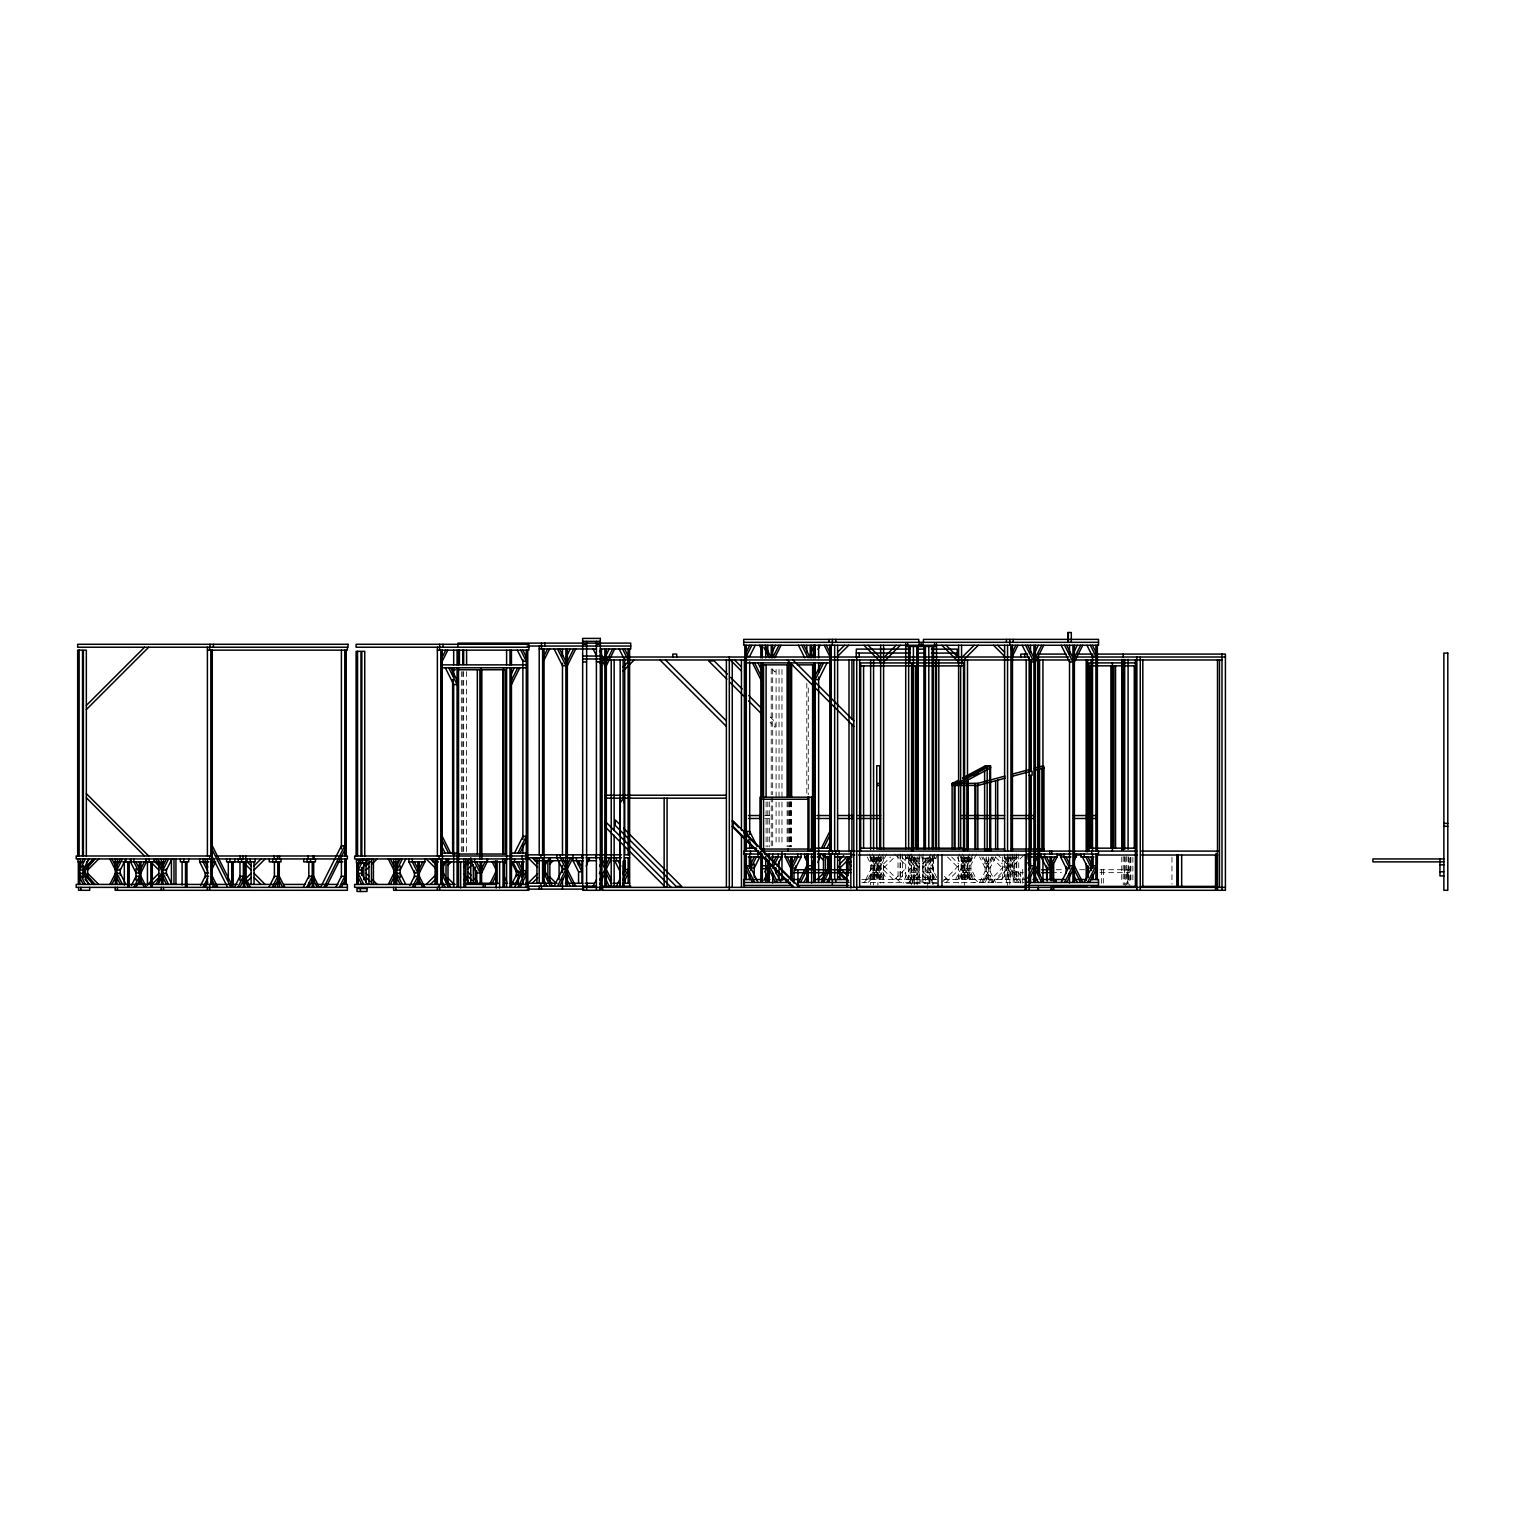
<?xml version="1.0" encoding="UTF-8"?>
<svg xmlns="http://www.w3.org/2000/svg" width="1524" height="1524" viewBox="0 0 1524 1524"><rect width="100%" height="100%" fill="white"/><g stroke="black" fill="none" stroke-linecap="round" stroke-linejoin="round"><path stroke-width="0.75" stroke-dasharray="5 3.75" d="M874.262 860.965L875.995 857.498M865.765 879.519L871.309 868.432L881.043 868.432L886.587 879.519M874.262 865.137L879.805 854.031M867.842 879.519L871.309 872.585L881.043 872.585L884.511 879.519M877.653 860.965L879.386 857.498M869.156 879.519L874.719 868.432M877.653 865.137L883.196 854.031M874.719 872.585L871.252 879.519L871.309 856.983M882.777 857.498L881.043 860.965L871.309 860.965L869.575 857.498M872.566 879.519L878.11 868.432M886.587 854.031L881.043 865.137L871.309 865.137L865.765 854.031M878.11 872.585L874.643 879.519L874.719 856.983M904.475 879.519L910.019 868.432L916.8 868.432L911.257 879.519M906.551 879.519L910.019 872.585L916.8 872.585L913.333 879.519M907.866 879.519L913.409 868.432M909.942 879.519L913.409 872.585M927.144 857.498L925.411 860.965L932.193 860.965L933.926 857.498M930.954 854.031L925.411 865.137L932.193 865.137L936.822 855.878M928.802 860.965L932.269 854.031M928.802 865.137L934.345 854.031M964.101 860.965L965.835 857.498M955.624 879.519L961.168 868.432L970.902 868.432L976.446 879.519M964.101 865.137L969.645 854.031M957.701 879.519L961.168 872.585L970.902 872.585L974.35 879.519M967.492 860.965L969.226 857.498M959.015 879.519L964.559 868.432M967.492 865.137L973.036 854.031M964.559 872.585L961.092 879.519L961.168 856.983M972.636 857.498L970.902 860.965L961.168 860.965L959.434 857.498M962.406 879.519L967.95 868.432M976.446 854.031L970.902 865.137L961.168 865.137L955.624 854.031M964.482 879.519L967.95 872.585M986.657 863.918L990.124 856.983L990.048 879.519M986.657 868.07L992.2 856.983M979.646 882.472L985.19 871.366L990.048 871.366L995.591 882.472M993.515 856.983L990.048 863.918L985.19 863.918L981.723 856.983M981.723 882.472L985.19 875.538L990.048 875.538L993.515 882.472M983.037 882.472L988.581 871.366M995.591 856.983L990.048 868.07L985.19 868.07L979.646 856.983M985.114 882.472L988.581 875.538M1012.298 856.983L1006.754 868.07L1010.145 868.07L1015.689 856.983M1013.612 856.983L1010.145 863.918L1006.754 863.918L1010.221 856.983L1010.145 879.519M863.937 882.472L880.643 865.746M883.596 863.918L890.53 856.983M868.089 882.472L880.643 869.918M883.596 868.07L894.683 856.983M894.626 879.519L905.713 868.432M898.779 879.519L905.713 872.585M922.572 863.918L929.507 856.983M922.572 868.07L933.66 856.983M908.552 882.472L919.639 871.366M919.639 875.538L912.705 882.472L912.609 879.519M958.615 865.746L941.908 882.472L1023.899 882.472M961.568 863.918L968.483 856.983M946.061 882.472L958.615 869.918M961.568 868.07L972.655 856.983M987.895 882.472L1004.602 865.746M992.048 882.472L1004.602 869.918M1013.898 860.965L1018.051 856.812M996.925 879.519L1008.012 868.432M1013.898 865.137L1024.985 854.031M1001.077 879.519L1008.012 872.585M764.762 815.531L771.22 815.531M764.762 818.483L771.22 818.483M905.713 858.164L936.479 858.164M1056.265 869.728L1063.79 869.728M1079.621 869.728L1084.764 869.728M1099.928 869.728L1129.798 869.728M1020.737 872.661L1023.271 872.661M1051.522 872.661L1061.428 872.661M1099.928 872.661L1129.798 872.661M861.841 879.519L937.736 879.519M943.87 879.519L1024.985 879.519L1013.898 868.432M861.841 882.472L938.86 882.472M937.736 883.634L903.332 883.634L903.332 882.472M1003.859 856.812L1008.012 860.965M996.925 854.031L1008.012 865.137M1013.898 872.585L1020.832 879.519M995.42 856.983L1002.335 863.918M991.248 856.983L1002.335 868.07M771.963 668.865L775.125 672.027L775.125 667.874M961.568 865.746L978.275 882.472M951.681 856.983L958.615 863.918M961.568 869.918L974.122 882.472M947.528 856.983L958.615 868.07M944.423 876.357L947.585 879.519M912.705 856.983L919.639 863.918M770.172 716.928L775.106 721.862L775.106 727.405L770.115 722.433M908.552 856.983L919.639 868.07M922.572 871.366L933.66 882.472M922.572 875.538L929.507 882.472M901.541 856.812L905.713 860.965M894.626 854.031L905.713 865.137M883.596 865.746L900.303 882.472M873.709 856.983L880.643 863.918M883.596 869.918L896.15 882.472M869.556 856.983L880.643 868.07M1020.775 882.472L1012.412 865.746L1009.021 865.746L1017.365 882.472M1018.699 882.472L1012.412 869.918L1009.021 869.918L1015.289 882.472M988.581 863.918L985.114 856.983L985.19 879.519M983.037 856.983L988.581 868.07M986.657 871.366L992.2 882.472M986.657 875.538L990.124 882.472M966.216 857.498L967.95 860.965M962.406 854.031L967.95 865.137M962.825 857.498L964.559 860.965M967.492 868.432L973.036 879.519M959.015 854.031L964.559 865.137M967.492 872.585L970.959 879.519M964.101 868.432L969.645 879.519M964.101 872.585L967.569 879.519L967.492 856.983M936.822 877.672L932.193 868.432L925.411 868.432L930.954 879.519M935.66 879.519L932.193 872.585L925.411 872.585L928.878 879.519M928.802 868.432L934.345 879.519M928.802 872.585L932.269 879.519L932.193 858.164M915.067 857.498L916.8 860.965L910.019 860.965L908.285 857.498M911.257 854.031L916.8 865.137L910.019 865.137L904.475 854.031M911.676 857.498L913.409 860.965L909.942 854.031M907.866 854.031L913.409 865.137L909.714 857.726M876.376 857.498L878.11 860.965M872.566 854.031L878.11 865.137M872.985 857.498L874.719 860.965M877.653 868.432L883.196 879.519M869.156 854.031L874.719 865.137M877.653 872.585L881.12 879.519L881.043 856.983M874.262 868.432L879.805 879.519M874.262 872.585L877.729 879.519L877.653 856.983M1171.956 857.25L1171.956 884.149M1132.865 857.364L1132.865 883.253M1130.903 857.364L1130.903 883.253M1130.313 857.364L1130.313 883.253M1129.817 858.012L1129.798 887.368M1128.351 857.364L1128.351 883.253M1128.084 856.488L1128.084 884.987M1127.836 869.728L1127.836 887.368M1127.246 872.661L1127.246 883.158M1126.617 856.488L1126.617 884.987M1125.15 856.983L1125.284 887.368M1124.693 856.488L1124.693 884.987M1124.445 869.728L1124.445 872.661M1123.226 856.488L1123.226 884.987M1121.759 856.983L1121.759 883.158M1103.338 869.728L1103.338 883.158M1101.376 869.728L1101.376 883.158M1022.699 883.158L1022.699 869.728L1020.737 869.728L1020.737 883.158M1018.718 854.031L1018.718 879.519M1016.756 854.031L1016.756 879.519M1016.165 854.031L1016.165 879.519M1014.222 854.031L1014.222 879.519M1013.898 856.983L1013.898 879.519M1013.212 879.519L1013.212 882.472M1012.412 854.031L1012.412 879.519M1010.945 854.031L1010.945 879.519M1009.802 879.519L1009.802 885.406M1009.021 854.031L1009.021 879.519M1008.678 856.983L1008.678 879.519M1008.012 856.983L1008.012 879.519M1007.554 854.031L1007.554 879.519M1007.516 882.472L1007.516 885.406M1006.754 856.983L1006.754 879.519M1006.411 879.519L1006.411 882.472M1005.288 856.983L1005.288 879.519M1004.602 854.031L1004.602 879.519M1002.335 856.983L1002.335 879.519M988.581 856.983L988.581 879.519M986.657 856.983L986.657 879.519M970.902 856.983L970.902 879.519M969.416 856.983L969.416 879.519M967.95 856.983L967.95 879.519M966.026 856.983L966.026 879.519M964.559 856.983L964.559 879.519M964.311 882.472L964.311 885.406M964.101 856.983L964.101 879.519M962.635 856.983L962.635 879.519M961.568 856.374L961.568 883.044M958.615 856.374L958.615 883.044M934.517 855.212L934.517 858.164M933.564 858.164L933.564 879.519M932.917 856.564L932.917 884.987M932.574 855.212L932.574 858.164M932.021 879.519L932.021 882.472M930.726 858.164L930.726 879.519M930.059 879.519L929.983 883.634M929.602 879.519L929.602 882.472M929.03 882.472L929.03 883.634M928.802 858.164L928.745 882.472M927.678 888.187L927.678 877.557L914.533 877.557L914.533 883.939M927.335 858.164L927.335 879.519M925.411 858.164L925.354 882.472M925.068 882.472L925.068 883.634M923.944 858.164L923.944 879.519M923.068 854.031L923.068 882.472M922.572 856.983L922.572 879.519M921.963 879.519L921.963 882.472M921.106 855.212L921.106 858.164M920.248 879.519L920.248 882.472M919.639 856.983L919.639 879.519M919.143 854.031L919.143 882.472M918.267 858.164L918.267 879.519M917.162 856.564L917.162 884.987M917.143 883.634L916.8 858.164M914.876 858.164L914.876 879.519M914.229 856.564L914.229 884.987M913.409 858.164L913.467 882.472M913.181 882.472L913.181 883.634M912.152 879.519L912.209 883.634M911.485 858.164L911.485 879.519M911.276 856.564L911.276 884.987M910.19 882.472L910.019 858.164M909.638 855.212L909.638 858.164M908.647 858.164L908.647 879.519M907.675 855.212L907.675 858.164M905.713 855.212L905.713 879.519M902.551 854.031L902.551 879.519M900.589 854.031L900.589 879.519M899.998 854.031L899.998 879.519M898.036 854.031L898.036 879.519M883.596 856.374L883.596 883.044M880.643 856.374L880.643 883.044M879.577 856.983L879.577 879.519M878.11 856.983L878.11 879.519M877.9 882.472L877.9 885.406M876.186 856.983L876.186 879.519M874.262 856.983L874.262 879.519M873.576 856.564L873.576 884.987M872.776 856.983L872.776 879.519M870.642 856.564L870.642 884.987M808.272 687.953L808.272 794.69M806.806 683.209L806.806 794.69M791.623 801.891L791.623 846.773M790.88 801.7L790.88 846.392M790.632 801.7L790.632 846.773M789.642 801.891L789.642 846.773M789.07 801.891L789.07 846.773M788.079 801.891L788.079 846.773M787.108 801.891L787.108 846.773M781.964 669.436L781.964 799.719M781.964 802.081L781.964 844.734M779.031 669.436L779.031 799.719M779.031 802.081L779.031 844.734M776.097 669.436L776.097 799.719M776.097 802.081L776.097 844.734M772.687 668.979L772.687 794.69M772.687 797.071L772.687 846.887M771.22 668.979L771.22 794.69M771.22 797.071L771.22 846.887M769.296 801.814L769.296 846.887M767.81 801.814L767.81 846.887M766.096 801.891L766.096 846.773M466.592 671.589L466.592 852.449M463.658 671.589L463.658 852.449M462.801 671.589L462.801 852.449M461.334 671.589L461.334 852.449"/><path stroke-width="1.5" d="M320.592 887.368L341.395 845.782L344.786 845.782L344.786 849.935L326.06 887.368M620.268 797.09L620.116 887.368L620.173 839.991M624.04 887.368L624.192 796.957L620.268 802.824M79.8 865.88L83.268 858.945M85.344 858.945L79.8 870.033L85.42 870.033L95.021 858.945M83.191 870.033L88.735 858.945M116.872 865.88L120.339 858.945M109.861 884.415L115.405 873.328M122.415 858.945L116.872 870.033L120.282 870.033L125.825 858.945M111.938 884.415L115.405 877.5M139.236 865.346L140.97 861.879L140.894 884.415M131.407 885.52L136.036 876.281L139.427 876.281L133.883 887.368M140.894 868.813L144.361 861.879M140.894 872.966L146.437 861.879L146.437 858.945M135.96 887.368L139.427 880.434M162.992 865.88L166.459 858.945M155.981 884.415L161.525 873.328M168.554 858.945L162.992 870.033L166.402 870.033L171.945 858.945M158.058 884.415L161.525 877.5M200.596 885.52L205.207 876.281L208.617 876.281M210.941 867.08L213.55 861.879M203.073 887.368L207.683 878.129M210.998 871.118L215.627 861.879L211.436 861.879M205.149 887.368L207.74 882.167M234.429 887.368L239.973 876.281L243.364 876.281L237.82 887.368M239.897 887.368L243.364 880.434M268.853 887.368L274.396 876.281L277.787 876.281L272.244 887.368M274.339 887.368L277.787 880.434M303.276 887.368L308.82 876.281L312.23 876.281L306.686 887.368M312.23 880.434L308.762 887.368L308.82 882.739M323.983 887.368L344.786 845.782M442.246 657.092L445.713 650.157M442.246 661.245L447.789 650.157M335.852 887.368L341.395 876.281L344.786 876.281L339.242 887.368M341.319 887.368L344.786 880.434M358.235 865.88L361.702 858.945M363.779 858.945L358.235 870.033L361.626 870.033L367.17 858.945M396.773 865.88L400.24 858.945M388.296 884.415L393.84 873.328M402.317 858.945L396.773 870.033L400.164 870.033L405.708 858.945M390.373 884.415L393.84 877.5M511.207 674.084L514.35 667.798M511.454 680.352L517.741 667.798M409.842 885.52L414.452 876.281L417.862 876.281L412.318 887.368M419.329 868.813L422.796 861.879M511.454 684.524L519.817 667.798M419.329 872.966L424.872 861.879L424.872 858.945M414.395 887.368L417.862 880.434M544.068 655.911L547.535 648.976M440.836 867.08L443.446 861.879M544.068 660.082L549.631 648.976M440.893 871.118L445.522 861.879M566.033 657.358L570.224 648.976M464.382 867.004L468.078 859.612M567.347 661.549L573.615 648.976M567.347 665.702L575.71 648.976M481.603 868.813L485.07 861.879M481.603 872.966L487.147 861.879L487.147 858.945M490.137 883.253L495.681 872.166M492.214 883.253L495.681 876.319M606.076 655.263L609.219 648.976M503.853 865.156L506.635 859.612M606.323 661.549L612.61 648.976M606.323 665.702L614.686 648.976M514.541 853.059L522.884 836.352L526.294 836.352L517.931 853.059M520.008 853.059L526.294 840.505M511.683 884.339L516.293 875.1L519.703 875.1M515.074 884.339L518.77 876.948M514.541 887.368L522.884 870.642L526.294 870.642L517.931 887.368M520.008 887.368L526.294 874.814M543.554 864.165L545.287 860.698M543.668 868.089L547.364 860.698M554.126 886.187L562.47 869.48L565.88 869.48L557.517 886.187M567.347 864.699L570.814 857.764M567.347 868.851L572.891 857.764M559.594 886.187L565.88 873.633M586.207 866.242L588.988 857.764M593.103 886.187L596.246 879.919M599.37 873.652L601.466 869.48M606.323 864.699L609.791 857.764M599.637 879.919L604.857 869.48M606.323 868.851L611.867 857.764L604.609 857.764L604.609 860.698L606.571 860.698M599.637 884.091L604.857 873.633M616.382 886.187L620.554 877.824M622.649 873.652L624.726 869.48L628.136 869.48L622.897 879.919M622.897 884.091L628.136 873.633M746.303 652.196L749.751 645.262M751.846 645.262L746.303 656.349L749.694 656.349L755.237 645.262M772.42 651.529L775.564 645.262M772.687 657.816L778.954 645.262M774.764 657.797L781.031 645.262M811.416 651.529L814.559 645.262M811.663 657.816L814.807 651.529M817.931 649.434L820.026 645.262M815.245 675.456L821.531 662.902M823.608 662.902L815.245 679.609L818.636 679.609L826.999 662.902M750.818 863.918L754.285 856.983M756.361 856.983L750.818 868.07L754.209 868.07L759.771 856.983M764.686 872.014L766.782 867.842M763.905 880.377L769.125 869.937M773.544 862.184L776.154 856.983M765.981 880.377L769.125 874.09M777.011 866.223L781.622 856.983L781.622 854.031M792.175 863.918L795.642 856.983M801.11 854.031L801.11 856.983L795.566 868.07L792.175 868.07L797.719 856.983L797.719 854.031M798.443 882.472L806.806 865.746M800.519 882.472L806.806 869.918M811.663 863.918L814.273 858.717M803.929 882.472L807.053 876.186M812.597 866.223L814.445 862.527M821.436 848.163L829.799 831.437M823.512 848.163L829.799 835.609M817.836 862.527L820.617 854.031M826.922 848.163L830.047 841.877M821.436 882.472L829.799 865.746M823.512 882.472L829.799 869.918M826.922 882.472L830.047 876.186M1010.755 648.729L1012.488 645.262L1012.412 851.097M1012.412 652.196L1015.879 645.262M1012.412 656.349L1017.956 645.262M1034.11 653.625L1038.282 645.262M1035.406 657.816L1041.692 645.262M1035.406 661.968L1043.769 645.262M1074.134 651.529L1077.277 645.262M1074.382 657.816L1080.668 645.262M1074.382 661.968L1082.745 645.262M1028.452 869.937L1030.548 865.746L1033.939 865.746L1027.671 878.281M1033.748 860.45L1035.482 856.983M1033.863 864.375L1037.558 856.983L1037.558 854.031M1027.652 882.472L1033.939 869.918M1051.503 863.918L1054.97 856.983M1051.503 868.07L1057.046 856.983L1057.046 854.031M1061.161 882.472L1069.524 865.746L1072.915 865.746L1064.571 882.472M1073.772 862.527L1076.535 854.031M1066.648 882.472L1072.915 869.918M1084.155 882.472L1092.517 865.746L1095.908 865.746L1087.564 882.472M1089.641 882.472L1095.908 869.918M86.449 862.413L89.459 858.945M83.458 870.033L93.059 858.945M86.335 705.441L144.551 647.224M86.335 709.593L148.704 647.224M87.649 865.88L94.583 858.945M87.649 870.033L98.736 858.945M147.771 884.415L158.858 873.328M151.924 884.415L158.858 877.5M254.051 865.88L260.985 858.945M254.051 870.033L265.138 858.945M246.355 878.091L251.098 873.328M245.555 883.044L251.098 877.5M366.065 865.88L370.237 861.708M366.065 870.033L369.246 866.851M372.408 863.689L377.171 858.945M623.106 666.902L630.041 659.968M623.106 671.055L634.194 659.968M426.206 884.415L437.293 873.328M447.923 865.27L451.085 862.108M430.359 884.415L437.293 877.5M467.906 864.699L472.078 860.527M467.906 868.851L471.087 865.689M528.047 883.253L537.553 873.747M549.764 864.108L552.926 860.927M532.2 883.253L537.743 877.71M837.609 652.196L844.525 645.262M837.609 656.349L848.697 645.262M856.336 653.034L910.323 653.034M859.174 653.148L859.269 656.958M856.221 657.054L856.336 649.11L910.323 649.11M883.596 657.816L896.15 645.262M883.596 661.968L900.303 645.262M957.282 653.053L931.374 653.129M957.167 657.073L957.282 649.11L931.374 649.205M961.568 657.816L974.122 645.262M961.568 661.968L978.275 645.262M817.226 879.519L823.57 873.195M838.943 860.374L843.705 855.631M821.379 879.519L824.16 876.757M839.857 863.918L846.792 856.983M839.857 868.07L850.963 856.983M952.576 785.508L952.309 783.507L958.52 780.174M962.673 777.964L985.456 765.753L990.543 765.753L990.733 851.097M958.996 781.298L954.862 783.507L955.129 785.508M963.149 779.069L987.99 765.753M952.309 783.507L957.415 783.507L990.543 765.753M973.76 775.506L977.913 773.297M990.81 767.734L957.682 785.508L957.415 783.507M977.303 783.507L1005.04 776.078M1011.574 774.325L1029.976 769.391M1034.434 768.21L1043.578 765.753L1044.111 767.734L1034.967 770.192M977.836 785.508L1005.249 778.154M1012.107 776.307L1030.395 771.411M582.663 641.337L600.304 641.337M743.693 642.328L1098.518 642.328M582.663 644.29L586.569 644.29M596.379 644.29L600.304 644.29M527.19 646.043L630.726 646.043M936.498 646.443L905.713 646.443L905.713 643.49M528.885 647.224L356.102 647.224L356.102 644.29L528.885 644.29L528.885 650.157L437.369 650.157M539.21 648.976L596.494 648.976M600.189 648.976L630.726 648.976L630.726 643.109L457.943 643.109L457.943 646.043M917.277 649.205L924.401 649.11M207.397 650.157L347.377 650.157L347.377 647.224M917.277 653.129L924.401 653.034M1027.633 654.082L1020.794 654.082L1020.794 657.015M1038.015 654.082L1066 654.082M1076.592 654.082L1092.918 654.082M1096.308 654.082L1225.41 654.082L1225.41 890.302L601.885 890.302L601.885 657.015L1029.157 657.015L1029.157 890.302M582.663 656.044L600.304 656.044M1036.949 657.015L1068.648 657.015M1075.715 657.015L1225.41 657.015M582.663 658.978L600.304 658.978M601.885 659.968L1031.538 659.968M1035.501 659.968L1069.696 659.968M1073.353 659.968L1222 659.968M582.663 661.93L586.569 661.93M596.379 661.93L600.304 661.93M746.303 662.902L830.866 662.902M441.179 664.864L526.294 664.864M762.552 664.864L792.728 664.864M797.376 664.864L813.835 664.864M860.66 665.893L911.619 665.893M912.609 665.893L963.568 665.893M1088.993 665.836L1135.761 665.836M441.179 667.798L526.294 667.798M452.876 669.76L455.428 669.76M457.505 669.76L506.311 669.76M1029.157 771.315L1032.091 771.315L1032.091 775.24L1029.157 775.24M876.757 783.507L879.71 783.507M876.757 785.508L879.71 785.508M952.119 785.432L977.836 785.432M604.837 795.223L726.377 795.223M812.559 797.185L759.981 797.185L759.981 848.754M604.837 798.176L726.377 798.176M761.009 799.243L808.158 799.243M748.455 815.531L761.352 815.531M816.883 815.531L829.799 815.531M837.609 815.531L853.459 815.531M857.993 815.531L880.643 815.531M961.568 815.531L1004.602 815.531M1011.174 815.531L1033.939 815.531M1073.144 815.531L1095.908 815.531M748.455 818.483L761.352 818.483M816.883 818.483L829.799 818.483M837.609 818.483L853.459 818.483M857.993 818.483L880.643 818.483M961.568 818.483L1004.602 818.483M1011.174 818.483L1033.939 818.483M1073.144 818.483L1095.908 818.483M1443.876 823.379L1447.8 823.379M1443.876 826.313L1447.8 826.313M746.303 848.163L756.685 848.163M815.245 848.163L829.799 848.163M1088.993 848.163L1135.761 848.163M860.66 848.201L911.619 848.201M912.609 848.201L963.568 848.201M761.009 849.039L808.158 849.039M1004.849 849.039L876.757 849.039L876.757 765.753L879.71 765.753L879.71 849.039M1010.984 849.039L1043.959 849.039M812.635 849.135L813.606 849.135M758.762 851.097L743.693 851.097L743.693 854.031L761.867 854.031M761.009 851.097L813.778 851.097L813.606 686.124M815.245 851.097L855.307 851.097M857.898 851.097L1136.828 851.097M1141.476 851.097L1218.571 851.097M440.969 853.059L457.067 853.059M511.454 853.059L526.294 853.059M455.428 854.031L452.876 854.031L452.876 679.571M457.505 854.031L506.311 854.031M764.648 854.031L815.111 854.031M817.207 854.031L852.087 854.031M1027.081 854.031L1071.239 854.031M1073.525 854.031L1098.518 854.031L1098.518 851.097M525.475 854.831L621.563 854.831M629.641 854.831L624.726 854.831L624.726 847.725M850.849 855.021L854.774 855.021M858.526 855.021L1029.157 855.021M1057.618 855.021L1062.495 855.021M1074.134 855.021L1081.126 855.021M1097.223 855.021L1137.056 855.021M1141.495 855.021L1217.714 855.021M216.198 855.993L347.377 855.993L347.377 858.945L217.913 858.945M457.067 855.993L354.635 855.993L354.635 858.945L527.799 858.945M457.733 855.993L527.799 855.993M748.227 856.983L761.409 856.983M771.22 856.983L781.622 856.983M785.165 854.031L785.165 856.983L801.11 856.983M804.653 854.031L804.653 856.983L806.729 856.983M810.939 856.983L815.111 856.983M817.207 856.983L820.617 856.983M830.732 856.983L824.865 856.983L824.865 854.031M834.657 856.983L852.087 856.983M1027.081 856.983L1037.558 856.983M1041.102 854.031L1041.102 856.983L1057.046 856.983M1060.59 854.031L1060.59 856.983L1070.991 856.983M1074.458 856.983L1076.535 856.983M1093.984 856.983L1080.783 856.983L1080.783 854.031M525.475 857.764L583.692 857.764M586.054 857.764L597.827 857.764M599.218 857.764L602.99 857.764M613.01 857.764L621.563 857.764M629.641 857.764L624.726 857.764L624.726 871.671M215.151 858.945L76.2 858.945L76.2 855.993L212.274 855.993L212.274 650.157M1443.876 858.945L1372.914 858.945L1372.914 861.879L1443.876 861.879M536.943 860.698L549.021 860.698L549.021 857.764M561.042 860.698L550.354 860.698L550.354 857.764M562.47 860.698L567.595 860.698L567.595 857.764M572.986 854.831L573.024 860.698L583.444 860.698M586.911 860.698L588.988 860.698M595.884 860.698L589.331 860.698L589.331 857.764M613.01 860.698L620.325 860.698M623.602 860.698L625.069 860.698L625.069 871.976M83.191 861.879L78.01 861.879L78.01 858.945M115.157 861.879L120.282 861.879M122.606 861.879L154.019 861.879L154.019 858.945M158.382 861.879L154.61 861.879L154.61 858.945M199.663 858.945L199.663 861.879L208.921 861.879M246.85 858.945L246.85 861.879L255.137 861.879L255.137 858.945M337.966 861.879L342.862 861.879M393.592 861.879L398.126 861.879L398.126 858.945M408.908 858.945L408.908 861.879L424.872 861.879M438.512 861.879L433.026 861.879L433.026 858.945M441.293 861.879L447.18 861.879L447.18 858.945M471.202 858.945L471.202 861.879L487.147 861.879M511.169 861.879L524.37 861.879M1439.951 864.813L1443.876 864.813M762.324 865.746L772.687 865.746L781.031 882.472M808.272 865.746L815.34 865.746M776.078 868.07L772.687 868.07L778.231 856.983L778.231 854.031M811.663 868.07L815.073 868.07M762.324 868.699L769.372 868.699M808.272 868.699L815.34 868.699M850.849 869.728L794.004 869.728L794.004 883.158M1041.673 869.728L1048.779 869.728M519.703 871.785L516.293 871.785L511.683 862.546M1439.951 871.747L1443.876 871.747M794.004 872.661L850.849 872.661M1041.673 872.661L1048.779 872.661M208.617 872.966L205.207 872.966L199.663 861.879M1443.876 875.919L1439.951 875.919L1439.951 858.945M760.343 879.519L743.693 879.519L743.693 885.406L792.709 885.406M765.105 879.519L769.868 879.519M776.992 879.519L786.517 879.519M790.537 879.519L799.89 879.519M816.654 879.519L847.515 879.519M1032.967 879.519L1037.634 879.519M1041.406 879.519L1065.2 879.519M1074.725 879.519L1086.612 879.519M1091.374 879.519L1098.518 879.519L1098.518 885.406L1027.138 885.406M743.693 882.472L790.385 882.472M797.376 882.472L848.963 882.472M1028.49 882.472L1098.518 882.472M498.691 883.253L465.62 883.253L463.772 879.558M504.158 883.253L507.549 883.253M510.426 883.253L518.522 883.253M525.551 883.253L557.06 883.253M565.385 883.253L582.778 883.253M585.121 883.253L593.941 883.253M612.972 883.253L617.734 883.253M622.497 883.253L629.641 883.253M215.094 884.415L237.268 884.415M246.755 884.415L279.502 884.415L279.502 887.368M283.597 884.415L304.857 884.415M316.668 884.415L337.928 884.415M341.395 884.415L347.377 884.415L347.377 890.302L115.157 890.302L115.157 887.368M455.219 884.415L354.635 884.415L354.635 887.368L528.885 887.368L528.885 890.302L393.592 890.302L393.592 887.368M463.563 884.415L496.862 884.415M511.131 884.415L527.799 884.415M797.281 885.406L848.963 885.406M525.551 886.187L596.494 886.187M600.189 886.187L630.726 886.187M859.517 886.377L1025.233 886.377M1086.803 886.377L1051.122 886.377L1051.122 890.302M1091.355 886.377L1136.523 886.377M1141.705 886.377L1217.505 886.377M347.377 887.368L76.2 887.368L76.2 884.415L213.074 884.415L213.074 887.368M582.663 887.368L595.922 887.368M596.379 887.368L600.304 887.368M601.885 887.368L1225.41 887.368M527.247 889.121L583.883 889.121M599.542 889.121L602.933 889.121M997.668 645.262L1004.602 652.196M993.515 645.262L1004.602 656.349M946.061 645.262L958.615 657.816M941.908 645.262L958.615 661.968M868.089 645.262L880.643 657.816M863.937 645.262L880.643 661.968M792.88 659.968L853.84 720.89M787.337 659.968L853.84 726.434M734.511 659.968L741.445 666.902M730.358 659.968L741.445 671.055M727.367 674.122L714.184 660.94L708.641 660.94L726.929 679.228M730.644 677.418L742.169 688.943M748.76 695.516L761.943 708.698M730.244 682.542L743.541 695.839M748.513 700.83L761.809 714.108M665.493 659.968L726.415 720.89M659.949 659.968L726.415 726.434M837.609 865.746L847.63 875.786M837.609 869.918L848.582 880.891M821.379 854.031L824.16 856.812M838.943 873.195L845.287 879.519M818.807 855.631L823.57 860.374M838.352 876.757L841.134 879.519M799.586 887.368L733.12 820.903L733.12 826.446L794.042 887.368M732.13 820.903L738.778 827.551M743.769 832.523L757.066 845.82M762.057 850.811L775.335 864.108M780.326 869.08L793.623 882.377M732.13 826.446L793.071 887.368M620.23 824.903L615.239 819.912L615.239 825.456L676.161 886.377L681.723 886.377L623.564 828.218M671.189 887.368L604.723 820.903L604.723 826.446L665.645 887.368M532.2 857.764L537.743 863.308M549.764 876.91L556.108 883.253M528.047 857.764L537.553 867.27M549.173 880.472L551.936 883.253M467.906 872.166L471.087 875.328M474.25 878.491L477.412 881.672M467.906 876.319L472.078 880.472M430.359 858.945L437.293 865.88M447.923 878.091L454.266 884.415M426.206 858.945L437.293 870.033M447.332 881.653L450.094 884.415M366.065 873.328L369.246 876.51M372.408 879.672L377.171 884.415M366.065 877.5L370.237 881.653M246.945 861.708L251.098 865.88M246.355 865.27L251.098 870.033M254.051 873.328L265.138 884.415M254.051 877.5L260.985 884.415M86.335 793.623L148.704 855.993M154.705 861.708L158.858 865.88M150.933 862.108L158.858 870.033M86.335 797.776L144.551 855.993M87.649 873.328L98.736 884.415M87.649 877.5L94.583 884.415M95.021 884.415L85.42 873.328L79.8 873.328L85.344 884.415M83.458 873.328L93.059 884.415M84.963 879.234L89.459 884.415M1092.441 645.262L1095.908 652.196M1090.365 645.262L1095.908 656.349L1092.517 656.349L1086.974 645.262M1066.648 645.262L1072.915 657.816M1064.571 645.262L1072.915 661.968L1069.524 661.968L1061.161 645.262M1027.652 645.262L1033.939 657.816M1025.576 645.262L1033.939 661.968L1030.548 661.968L1022.185 645.262M1087.926 856.983L1091.394 863.918M1085.85 856.983L1091.394 868.07L1087.984 868.07L1082.44 856.983M1074.382 865.746L1082.745 882.472M1074.382 869.918L1080.668 882.472M1066.057 856.983L1069.524 863.918M1074.134 876.186L1077.277 882.472M1060.59 856.983L1066.133 868.07L1069.524 868.07L1063.981 856.983L1063.981 854.031M1046.569 856.983L1050.036 863.918M1041.102 856.983L1046.645 868.07L1050.036 868.07L1044.492 856.983L1044.492 854.031M1035.406 865.746L1043.769 882.472M1035.406 869.918L1041.692 882.472M1027.938 858.717L1030.548 863.918M1034.11 874.09L1038.282 882.472M1027.767 862.527L1030.548 868.07M826.332 645.262L829.799 652.196M824.255 645.262L829.799 656.349M803.929 645.262L810.197 657.816M801.834 645.262L808.101 657.797M798.443 645.262L804.71 657.797M764.934 645.262L771.22 657.816M763.905 647.357L769.125 657.797M759.466 645.262L761.543 649.434M757.961 662.902L761.105 669.188M754.571 662.902L760.838 675.456M752.494 662.902L760.838 679.609M848.697 856.983L851.287 862.184M847.534 858.831L851.23 866.223M826.522 856.983L830.218 864.375M804.653 856.983L806.501 860.679M787.241 856.983L790.708 863.918M785.165 856.983L790.708 868.07M766.591 858.831L768.439 862.527M769.296 865.746L777.64 882.472M769.296 869.918L775.564 882.472M757.009 846.068L749.694 831.437L746.303 831.437L750.475 839.8M748.379 839.781L752.57 848.163M758.038 882.472L749.694 865.746L746.303 865.746L754.647 882.472M746.303 869.918L752.57 882.472M624.669 648.976L628.136 655.911M622.573 648.976L628.136 660.082M619.182 648.976L624.726 660.082M599.637 651.072L604.857 661.549M599.637 655.244L604.857 665.702M593.103 648.976L596.246 655.244M599.37 661.511L601.466 665.702M559.594 648.976L565.88 661.549M557.517 648.976L565.88 665.702L562.47 665.702L554.126 648.976M522.827 650.157L526.294 657.092M520.751 650.157L526.294 661.245L522.884 661.245L517.341 650.157M618.058 860.698L620.82 866.242M614.667 860.698L620.211 871.785M601.389 857.764L604.857 864.699M606.323 869.48L611.543 879.919M599.313 857.764L604.857 868.851M606.323 873.633L611.562 884.091M599.618 865.156L601.466 868.851M606.076 879.919L609.219 886.187M578.51 860.698L581.977 867.632M573.024 860.698L578.568 871.785L581.977 871.785L576.434 860.698L576.434 857.764M562.413 857.764L565.88 864.699M567.347 869.48L575.71 886.187M567.347 873.633L573.615 886.187M556.927 857.764L562.47 868.851L565.88 868.851L560.337 857.764L560.241 854.831M566.033 877.824L570.224 886.187M450.78 667.798L457.067 680.352M448.704 667.798L457.067 684.524L453.676 684.524L445.313 667.798M544.068 869.48L552.431 886.187M544.068 873.633L550.354 886.187M543.82 879.919L546.964 886.187M518.293 861.879L521.76 868.813M516.217 861.879L521.76 872.966L518.37 872.966L512.826 861.879M503.853 875.862L506.635 881.405M493.947 861.231L495.681 864.699M491.985 861.46L495.681 868.851M476.669 861.879L480.136 868.813M471.202 861.879L476.745 872.966L480.136 872.966L474.593 861.879L474.593 858.945M464.382 874.014L469.011 883.253M442.246 836.352L450.59 853.059M442.246 840.505L448.513 853.059M440.931 844.696L445.122 853.059M442.246 870.642L450.59 887.368M442.246 874.814L448.513 887.368M440.931 878.986L445.122 887.368M414.395 861.879L417.862 868.813M419.329 876.281L424.872 887.368M419.329 880.434L422.796 887.368M408.908 861.879L414.452 872.966L417.862 872.966L412.318 861.879L412.318 858.945M405.708 884.415L400.164 873.328L396.773 873.328L402.317 884.415M390.373 858.945L393.84 865.88M388.296 858.945L393.84 870.033M396.773 877.5L400.24 884.415M367.17 884.415L361.626 873.328L358.235 873.328L363.779 884.415M358.235 877.5L361.702 884.415M313.696 876.281L319.24 887.368M313.696 880.434L317.163 887.368M279.273 876.281L284.817 887.368M279.273 880.434L282.74 887.368M244.831 876.281L250.374 887.368M244.831 880.434L248.298 887.368M212.274 845.782L233.077 887.368M212.274 849.935L230.981 887.368M210.96 854.107L227.59 887.368M205.149 861.879L207.74 867.08M212.274 876.281L217.818 887.368M207.683 871.118L203.073 861.879L203.073 858.945M212.274 880.434L215.741 887.368M171.945 884.415L166.402 873.328L162.992 873.328L168.554 884.415M158.058 858.945L161.525 865.88M155.981 858.945L161.525 870.033M162.992 877.5L166.459 884.415M135.96 861.879L139.427 868.813M140.894 876.281L146.437 887.368M140.894 880.434L144.361 887.368M125.825 884.415L120.282 873.328L116.872 873.328L122.415 884.415M111.938 858.945L115.405 865.88M109.861 858.945L115.405 870.033M116.872 877.5L120.339 884.415M83.191 873.328L88.735 884.415M79.8 877.5L83.268 884.415M985.456 765.753L985.723 767.734M1222 654.082L1222 890.302M1219.467 659.968L1219.467 887.368M1217.505 659.968L1217.505 890.302M1216.038 853.402L1216.038 890.302M1215.542 855.021L1215.542 890.302M1181.671 855.021L1181.671 886.377M1178.281 855.021L1178.281 886.377M1176.814 855.021L1176.814 886.377M1142.81 659.968L1142.81 887.368M1140.257 657.015L1140.257 890.302M1136.866 657.015L1136.866 890.302M1135.761 851.097L1135.761 662.902L1088.993 662.902L1088.993 851.097M1135.399 659.968L1135.399 887.368M1134.294 665.836L1134.294 848.163M1128.084 659.397L1128.084 849.363M1124.693 659.397L1124.693 849.363M1123.226 654.082L1123.226 657.015M1123.226 659.397L1123.226 849.84M1121.759 659.397L1121.759 849.84M1115.549 665.836L1115.549 848.163M1113.854 665.836L1113.854 848.163M1112.387 662.902L1112.387 851.097M1110.901 665.836L1110.901 848.163M1097.375 645.262L1097.375 851.097M1097.375 854.031L1097.261 879.672M1095.908 645.262L1095.908 851.097M1095.908 854.031L1095.908 879.519M1092.86 856.983L1092.86 868.242M1092.86 875.024L1092.86 879.519M1092.517 654.729L1092.517 851.097M1092.517 854.031L1092.517 867.937M1092.517 874.89L1092.517 879.519M1092.175 665.836L1092.175 848.163M1091.717 851.097L1091.717 854.031M1091.394 856.983L1091.394 870.509M1091.051 659.968L1091.051 664.693M1090.479 665.836L1090.479 848.163M1087.984 865.994L1087.984 877.272M1087.66 659.968L1087.66 851.84M1087.66 866.051L1087.66 877.881M1086.193 659.968L1086.193 851.84M1086.193 863.67L1086.193 880.262M1084.193 854.031L1084.193 856.983M1074.382 645.262L1074.382 882.472M1072.915 645.262L1072.915 882.472M1071.296 642.328L1071.296 632.517L1067.753 632.517L1067.753 642.328M1069.524 645.262L1069.524 654.749M1069.524 659.492L1069.524 868.832M1069.524 872.966L1069.524 883.044M1068.343 632.517L1068.343 642.328M1066.133 866.451L1066.133 873.557M1055.961 879.519L1055.961 882.472M1053.998 879.519L1053.998 882.472M1053.656 864.432L1053.656 880.891M1053.656 886.377L1053.656 890.302M1053.179 862.622L1053.179 881.082M1053.179 886.377L1053.179 890.302M1051.751 851.097L1051.751 854.031M1051.503 856.983L1051.503 879.519M1051.122 866.775L1051.122 880.891M1050.036 856.983L1050.036 879.519M1049.788 851.097L1049.788 854.031M1047.198 869.728L1047.198 881.062M1046.645 865.994L1046.645 879.519M1043.959 767.791L1043.959 851.097M1042.949 659.968L1042.949 849.459M1042.949 856.564L1042.949 880.262M1042.264 849.039L1042.264 851.097M1041.902 768.344L1041.902 849.039M1039.559 659.968L1039.559 875.519M1038.435 657.015L1038.435 849.459M1038.435 856.564L1038.435 868.413M1038.435 887.368L1038.435 890.302M1038.073 657.015L1038.073 873.157M1038.073 887.368L1038.073 890.302M1035.406 645.262L1035.406 882.472M1033.939 645.262L1033.939 882.472M1030.929 659.968L1030.929 771.296M1030.929 776.04L1030.929 849.459M1030.548 645.262L1030.548 652.386M1030.548 659.492L1030.548 770.973M1030.548 775.716L1030.548 868.832M1030.548 875.347L1030.548 883.044M1030.3 851.097L1030.3 854.031M1026.204 659.968L1026.204 890.302M1025.233 855.021L1025.233 890.302M1024.699 654.082L1024.699 657.015M1013.212 639.375L1013.212 642.328M1010.945 645.262L1010.945 851.097M1009.802 639.375L1009.802 645.262M1007.554 645.262L1007.554 851.097M1006.411 639.375L1006.411 642.328M1004.602 645.262L1004.602 851.097M997.706 780.174L997.706 849.039M995.629 780.726L995.629 849.039M989.895 849.039L989.895 851.097M989.705 768.344L989.705 849.039M988.2 849.039L988.2 851.097M987.171 768.344L987.171 849.039M985.647 849.039L985.647 851.097M984.79 849.039L984.79 851.097M984.618 770.706L984.618 849.039M977.836 849.039L977.836 783.374L952.119 783.374L952.119 849.039M975.779 785.432L975.779 849.039M974.903 783.374L974.903 849.039M968.178 779.869L968.178 849.039M967.492 659.968L967.492 850.697M967.149 780.421L967.149 849.039M964.559 659.968L964.559 850.697M963.568 851.135L963.568 662.94L912.609 662.94L912.609 851.135M961.568 645.262L961.568 664.235M960.634 665.893L960.634 848.201M958.615 645.262L958.615 849.249M955.053 783.374L955.053 849.039M954.176 785.432L954.176 849.039M941.965 855.021L941.965 886.377M938.803 659.968L938.803 849.459M938.041 855.021L938.041 886.377M936.479 643.49L936.498 848.716M935.85 659.968L935.85 849.459M934.517 643.49L934.517 646.443M933.545 646.443L933.545 848.716M932.917 659.968L932.917 849.459M932.193 646.443L932.193 848.716M928.802 646.443L928.802 848.716M925.411 646.443L925.411 848.716M923.925 646.443L923.925 848.716M923.449 642.328L923.449 639.375L1098.518 639.375L1098.518 645.262L743.693 645.262L743.693 639.375L918.762 639.375L918.762 642.328M923.049 643.49L923.049 646.443M921.106 643.49L921.106 646.443M919.143 643.49L919.143 646.443M918.267 646.443L918.267 848.716M916.8 646.443L916.8 848.716M915.543 665.893L915.543 848.201M913.409 646.443L913.409 848.716M911.619 851.135L911.619 662.94L860.66 662.94L860.66 851.135M910.019 646.443L910.019 663.092M908.647 646.443L908.647 848.716M907.675 643.49L907.675 646.443M905.713 646.443L905.713 848.716M883.596 645.262L883.596 849.249M880.643 645.262L880.643 849.249M873.576 659.968L873.576 849.459M870.642 659.968L870.642 849.459M863.594 665.893L863.594 848.201M859.669 659.968L859.669 887.368M856.736 657.015L856.736 890.302M853.802 659.968L853.802 887.368M851.935 659.968L851.935 719.176M851.935 723.919L851.935 851.84M850.849 851.097L850.849 887.959M850.011 861.612L850.011 870.871M849.001 659.968L849.001 851.84M848.087 859.288L848.087 875.519M846.944 869.728L846.944 887.368M846.62 859.288L846.62 875.519M839.857 856.983L839.857 879.519M839.191 851.097L839.191 854.031M837.609 645.262L837.609 851.097M837.609 854.031L837.609 879.519M835.8 639.375L835.8 642.328M835.8 851.097L835.8 854.031M835.8 879.519L835.8 882.472M834.657 645.262L834.657 851.097M834.657 854.031L834.657 879.519M832.39 639.375L832.39 645.262M832.39 851.097L832.39 854.031M832.39 879.519L832.39 885.406M831.266 645.262L831.266 851.097M831.266 854.031L831.266 879.519M829.799 645.262L829.799 851.097M829.799 854.031L829.799 879.519M828.999 639.375L828.999 642.328M828.999 851.097L828.999 854.031M828.999 879.519L828.999 882.472M828.313 859.231L828.313 870.509M827.989 856.355L827.989 870.261M825.456 856.355L825.456 874.89M823.493 854.031L823.493 879.519M818.636 645.262L818.636 657.873M818.636 662.902L818.636 672.351M818.636 677.075L818.636 882.472M815.245 645.262L815.245 657.873M815.245 662.902L815.245 882.472M813.778 645.262L813.778 657.873M813.778 882.472L813.778 662.902L813.606 681.399M812.635 664.864L812.559 851.097M811.663 645.262L811.663 657.13M811.53 797.185L811.53 851.097M811.663 854.031L811.663 883.044M810.501 849.039L810.501 851.097M810.197 645.262L810.197 657.13M808.977 797.185L808.977 851.097M808.272 854.031L808.272 882.472M807.949 797.185L807.949 851.097M806.806 645.262L806.806 652.386M806.806 854.031L806.806 882.472M797.928 869.728L797.928 887.368M795.566 865.994L795.566 870.509M792.175 856.983L792.175 879.519M791.623 664.864L791.623 797.166M790.88 662.902L790.88 796.995M790.632 662.902L790.632 797.166M790.708 856.983L790.708 879.519M789.07 664.864L789.07 797.166M788.079 662.902L788.079 797.166M788.079 849.135L788.079 851.097M788.213 879.519L788.213 882.472M787.108 664.864L787.108 797.166M786.251 879.519L786.251 882.472M781.964 851.84L781.964 880.262M779.031 861.308L779.031 880.262M776.097 868.413L776.078 873.557M772.687 645.262L772.687 657.13M772.687 854.031L772.687 866.451M772.687 872.985L772.687 883.044M771.22 645.262L771.22 657.13M769.296 854.031L769.296 882.472M767.81 645.262L767.81 654.749M767.81 861.117L767.81 882.472M766.096 664.864L766.096 797.166M765.715 645.262L765.715 657.873M765.715 856.488L765.715 882.472M763.543 664.864L763.543 851.097M762.552 662.902L762.552 797.166M762.324 645.262L762.324 657.873M762.324 662.902L762.324 797.471M762.324 854.126L762.324 882.472M761.009 797.185L761.009 848.754M760.838 645.262L760.838 657.873M760.838 662.902L760.838 847.058M760.838 851.764L760.838 882.472M758.019 854.031L758.019 856.983M754.209 863.918L754.209 877.272M750.818 856.983L750.818 870.509M750.475 851.097L750.475 854.031M749.694 661.816L749.694 834.542M749.694 841.629L749.694 848.735M749.694 854.031L749.694 867.937M749.694 874.89L749.694 879.519M749.351 856.983L749.351 868.242M749.351 875.024L749.351 879.519M746.303 645.262L746.303 851.097M746.303 854.031L746.303 879.519M744.817 645.262L744.817 851.097M744.817 854.031L744.817 879.519M744.379 659.968L744.379 887.368M741.445 659.968L741.445 830.523M741.445 835.247L741.445 887.368M732.263 659.968L732.263 887.368M729.31 657.015L729.31 890.302M726.377 659.968L726.377 887.368M676.732 657.015L676.732 654.082L672.808 654.082L672.808 657.015M667.074 798.176L667.074 887.368M664.14 798.176L664.14 887.368M629.602 648.976L629.641 886.187M628.136 648.976L628.136 854.831M628.136 857.764L628.136 883.253M625.069 878.738L625.069 883.253M624.726 658.444L624.726 843.001M624.726 878.605L624.726 883.253M624.192 796.957L624.192 802.824M623.602 865.213L623.602 871.976M623.106 659.968L623.106 799.719M623.106 861.308L623.106 887.368M620.173 659.968L620.173 835.247M616.401 857.764L616.401 860.698M614.153 659.968L614.153 830.523M614.153 835.247L614.153 887.368M611.219 659.968L611.219 887.368M606.323 648.976L606.323 886.187M604.857 648.976L604.837 887.368M601.466 648.976L601.466 658.482M601.466 663.226L601.466 855.383M601.466 879.234L601.466 889.121M596.417 641.337L596.379 890.302M595.827 854.831L595.827 857.764M587.083 883.253L587.083 886.187M586.626 641.337L586.626 890.302M581.977 860.698L581.977 883.253M581.73 854.831L581.73 857.764M578.568 860.698L578.568 865.213M578.568 871.976L578.568 883.253M567.347 648.976L567.347 857.764M567.347 860.698L567.347 886.187M565.88 648.976L565.88 857.764M565.88 860.698L565.88 886.187M565.633 857.764L565.633 860.698M562.47 648.976L562.47 656.101M562.47 663.226L562.47 855.383M562.47 865.346L562.47 872.547M562.47 879.234L562.47 889.121M559.079 860.698L559.079 879.653M556.851 854.831L556.851 857.764M549.84 857.764L549.84 883.253M547.878 860.088L547.878 878.605M545.325 862.394L545.325 876.3M544.868 643.109L544.868 646.043M545.001 864.699L544.868 871.976M544.316 854.831L544.316 857.764M544.316 883.253L544.316 886.187M544.068 648.976L544.068 854.831M544.068 857.764L544.068 883.253M542.601 648.976L542.601 854.831M542.601 857.764L542.601 883.253M541.477 643.109L541.477 648.976M541.477 886.187L541.477 889.121M540.925 854.831L540.925 857.764M540.925 883.253L540.925 886.187M539.21 646.043L539.21 854.831M539.21 857.764L539.21 883.253M539.21 886.187L539.21 889.121M536.943 857.764L536.943 883.253M534.867 857.764L534.867 860.698M527.761 650.157L527.799 887.368M526.713 857.764L526.713 860.698M526.294 650.157L526.294 855.993M526.294 858.945L526.294 884.415M523.227 861.879L523.227 873.157M523.227 879.919L523.227 884.415M522.884 659.625L522.884 839.438M522.884 844.163L522.884 853.631M522.884 858.945L522.884 875.157M522.884 879.786L522.884 884.415M522.103 855.993L522.103 858.945M521.76 861.879L521.76 877.653M518.37 870.89L518.37 882.167M516.293 869.728L516.293 876.491M514.56 858.945L514.56 861.879M511.454 650.157L511.454 664.864M511.454 667.798L511.454 887.368M509.988 650.157L509.988 664.864M509.988 667.798L509.988 887.368M506.597 650.157L506.597 664.864M506.597 667.798L506.597 887.368M505.339 669.76L505.339 854.031M504.73 858.945L504.73 861.879L487.49 861.879L487.49 858.945M504.482 861.879L504.482 887.368M503.511 667.798L503.511 853.65M503.015 861.879L503.015 887.368M502.787 669.76L502.787 854.031M502.768 858.945L502.768 861.879M499.624 861.879L499.624 887.94M497.148 860.698L497.148 883.253M496.233 861.879L496.233 887.94M495.681 860.698L495.681 883.253M485.242 884.415L485.242 887.368M483.279 884.415L483.279 887.368M481.851 669.76L481.851 854.031M481.851 855.993L481.851 858.945M481.603 861.879L481.603 884.415M480.86 667.798L480.86 855.993M480.136 861.879L480.136 884.415M479.889 669.76L479.889 854.031M479.889 855.993L479.889 858.945M477.336 669.76L477.336 854.031M476.745 870.89L476.745 884.415M475.278 867.023L475.278 883.253M473.316 864.718L473.316 883.253M470.783 857.764L470.783 883.253M468.859 858.945L468.859 861.879L448.513 861.879L448.513 858.945M467.906 861.879L467.906 883.253M466.592 650.157L466.592 664.445M465.753 858.945L465.677 880.872M465.506 861.879L465.506 887.368M463.791 858.945L464.039 887.368M463.658 650.157L463.658 664.445M462.801 650.157L462.801 664.445M460.648 861.879L460.648 887.94M459.41 650.157L459.41 664.445M458.534 650.157L458.534 664.864M458.534 667.798L458.534 887.368M457.067 650.157L457.067 664.864M457.067 667.798L457.067 887.368M453.676 650.157L453.676 664.864M453.676 667.798L453.676 677.247M453.676 684.333L453.676 887.368M452.876 667.798L452.876 674.865M452.628 667.798L452.628 674.865M452.628 679.571L452.628 853.65M447.999 858.945L447.999 884.415M446.037 858.945L446.037 882.11M443.484 863.575L443.484 875.157M443.179 865.88L443.179 870.033M443.027 644.29L443.027 647.224M443.027 866.394L443.027 873.157M442.474 855.993L442.474 858.945M442.474 884.415L442.474 887.368M442.246 650.157L442.246 855.993M442.246 858.945L442.246 884.415M440.76 650.157L440.76 855.993M440.76 858.945L440.76 884.415M439.636 644.29L439.636 650.157M439.636 887.368L439.636 890.302M439.083 855.993L439.083 858.945M439.083 884.415L439.083 887.368M437.369 647.224L437.369 855.993M437.369 858.945L437.369 884.415M437.369 887.368L437.369 890.302M436.588 884.415L436.416 858.945M435.102 858.945L435.102 884.415M419.329 861.879L419.329 884.415M417.862 861.879L417.862 884.415M414.452 870.89L414.452 877.653M400.164 865.88L400.164 877.653M396.773 861.879L396.773 884.415M395.859 858.945L395.859 861.879M395.859 887.368L395.859 890.302M395.307 861.879L395.307 884.415M393.592 858.945L393.84 884.415M373.437 858.945L373.437 884.415M371.475 858.945L371.475 884.415M368.941 858.945L368.941 884.415M366.065 863.06L366.065 882.053M364.75 855.993L364.75 651.339L361.817 651.339L361.817 855.993M363.836 863.06L363.836 879.672M361.874 867.804L361.874 874.928M361.626 867.804L361.626 874.928M360.959 855.993L360.959 651.339L356.102 651.339L356.102 855.993M360.407 888.549L360.407 891.483M358.692 860.107L358.692 863.06M358.235 863.06L358.235 884.415M357.568 651.339L357.568 855.993M356.749 863.06L356.749 884.415M346.253 650.157L346.253 855.993M346.253 858.945L346.253 884.415M344.786 650.157L344.786 855.993M344.786 858.945L344.786 884.415M341.395 650.157L341.395 848.906M341.395 858.945L341.395 877.481M315.411 858.945L315.411 861.879L303.714 861.879L303.714 858.945M314.077 855.993L314.077 858.945M313.696 861.879L313.696 887.368M313.106 855.993L313.106 858.945M312.23 861.879L312.23 887.368M310.515 858.945L310.515 861.879M308.82 861.879L308.82 878.091M308.115 855.993L308.115 858.945M307.105 858.945L307.105 861.879M280.988 858.945L280.988 861.879L269.291 861.879L269.291 858.945M279.502 855.993L279.502 858.945M279.273 861.879L279.273 884.415M277.787 861.879L277.787 884.415M277.539 855.993L277.539 858.945M277.539 884.415L277.539 887.368M276.073 858.945L276.073 861.879M274.396 861.879L274.396 877.653M274.149 855.993L274.149 858.945M272.682 858.945L272.682 861.879M254.051 861.879L254.051 884.415M251.098 861.879L251.098 884.415M250.241 858.945L250.241 861.879M246.545 858.945L246.545 861.879L226.6 861.879L226.6 858.945M246.126 858.945L246.126 882.11M245.764 855.993L245.764 858.945M244.831 861.879L244.831 887.368M243.364 861.879L243.364 887.368M242.964 855.993L242.964 858.945M241.649 858.945L241.649 861.879M240.125 855.993L240.125 858.945M239.973 861.879L239.973 880.434M238.258 858.945L238.258 861.879M234.906 858.945L234.848 861.879M233.191 861.879L233.191 885.044M231.724 861.879L231.724 885.044M230.01 858.945L230.01 861.879M228.314 861.879L228.314 880.415M213.398 644.29L213.398 647.224M212.312 858.945L212.312 861.879M212.274 858.945L212.274 884.415M211.931 855.993L211.931 858.945M210.807 650.157L210.807 855.993M210.807 858.945L210.807 884.415M209.988 644.29L209.988 647.224M209.664 647.224L209.664 650.157M209.664 855.993L209.664 858.945M209.664 884.415L209.664 890.302M207.397 647.224L207.397 855.993M207.397 858.945L207.397 884.415M207.397 887.368L207.397 890.302M205.149 858.945L205.149 861.879M205.207 873.157L205.207 877.653M188.69 858.945L188.69 861.879L180.384 861.879L180.384 858.945M186.976 861.879L186.976 887.368M185.509 861.879L185.509 887.368M183.794 858.945L183.794 861.879M182.099 861.879L182.099 885.044M175.946 858.945L175.946 884.415M173.984 858.945L173.984 884.415M171.431 858.945L171.431 884.415M166.402 868.642L166.402 875.405M163.544 858.945L163.544 861.879L161.277 861.879L161.277 858.945M163.544 887.368L163.544 890.302M162.992 861.879L162.992 884.415M161.525 861.879L161.525 884.415M161.277 887.368L161.277 890.302M158.858 861.879L158.858 882.167M152.305 861.879L152.305 887.368M150.838 861.879L150.838 887.368M149.123 858.945L149.123 861.879M147.447 861.879L147.447 885.044M145.733 858.945L145.733 861.879M139.427 861.879L139.427 884.415M136.036 868.642L136.036 880.434M133.883 858.945L133.883 861.879L139.427 872.966L136.036 872.966L130.493 861.879L130.493 858.945M130.912 858.945L130.912 861.879M129.197 861.879L129.197 887.368M127.711 861.879L127.711 887.368M125.997 858.945L125.997 861.879M124.32 861.879L124.32 885.044M120.282 868.642L120.282 875.405M117.424 858.945L117.424 861.879M117.424 887.368L117.424 890.302M116.872 861.879L116.872 884.415M115.157 858.945L115.405 884.415M89.706 887.368L89.668 890.302L78.581 890.302L78.581 887.368M87.649 864.127L87.649 877.653M86.335 855.993L86.335 650.157L83.382 650.157L83.382 855.993M85.42 868.642L85.42 875.405M84.715 868.642L84.715 875.405M83.458 865.88L83.458 877.653M83.191 865.88L83.191 877.653M82.544 855.993L82.544 650.157L77.667 650.157L77.667 855.993M80.848 887.368L80.848 890.302M80.277 858.945L80.277 861.879M79.8 861.879L79.8 884.415M79.134 650.157L79.134 855.993M78.334 861.879L78.334 884.415M600.342 638.404L582.663 638.404L582.701 890.302L600.342 890.302L600.342 638.404M348.043 644.29L77.667 644.29L77.667 647.224L348.043 647.224L348.043 644.29M1447.8 653.11L1443.876 653.11L1443.876 890.302L1447.8 890.302L1447.8 653.11M367.017 860.107L356.445 860.107L356.445 863.06L367.017 863.06L367.017 860.107M367.017 888.549L356.997 888.549L356.997 891.483L367.017 891.483L367.017 888.549"/></g></svg>
